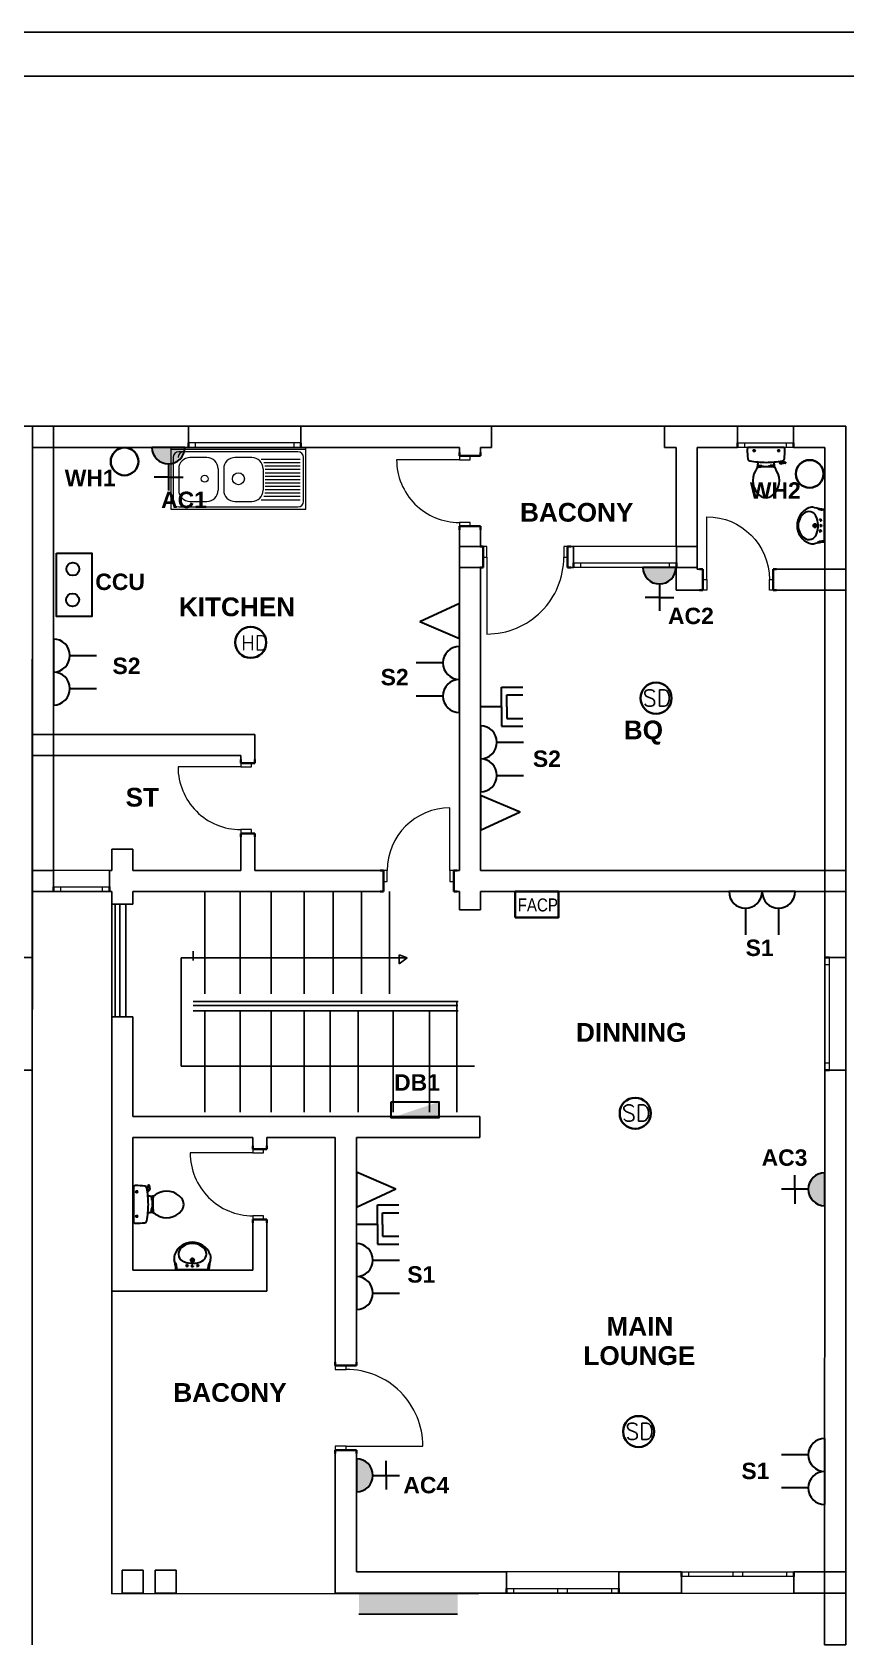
# Model space of a CAD drawing. Header units: inches. Extents: x 23 to 2032867, y 13 to 664695.
# Drawn here: x 288296 to 296983, y 297111 to 314318 of the extents above; entities that cross this region are included whole.
import ezdxf
from ezdxf.enums import TextEntityAlignment as Align

# ---------------------------------------------------------------- set-up
doc = ezdxf.new("R2010")
doc.units = ezdxf.units.IN
doc.header["$MEASUREMENT"] = 0
for name, pattern in [('DASHDOT', [1, 0.5, -0.25, 0, -0.25]), ('DASHED1', [1, 0.3, -0.4, 0.3]), ('Hidden Line', [391.222223, 282.222223, -109])]:
    doc.linetypes.add(name, pattern=pattern)
for name, color, linetype, lineweight, true_color in [('2D Drafting - General_Pen_No__62', 7, 'Continuous', 20, 0xaaaaaa), ('2D Drafting - General_Pen_No__82', 7, 'Continuous', 20, 0xaaaaaa), ('Annotation - Text_Pen_No__86', 7, 'Continuous', 20, 0x5555ff), ('ARCHICAD Doors_Pen_No__23', 7, 'Continuous', 20, 0xff6600), ('ARCHICAD Doors_Pen_No__3', 7, 'Continuous', 18, 0xff6600), ('ARCHICAD Windows_Pen_No__23', 7, 'Continuous', 20, 0xff6600), ('ARCHICAD Windows_Pen_No__3', 7, 'Continuous', 18, 0xff6600), ('Structural - Bearing_Pen_No__160', 7, 'Continuous', 20, 0xb4a35c), ('Structural - Bearing_Pen_No__89', 7, 'Continuous', 20, 0x71cebe)]:
    doc.layers.add(name, color=color, linetype=linetype, lineweight=lineweight, true_color=true_color)
for name, color, linetype, lineweight in [('ARCHICAD Doors_Pen_No__27', 7, 'Continuous', 35), ('ARCHICAD Windows_Pen_No__27', 7, 'Continuous', 35), ('Building', 8, 'Continuous', 18), ('Structural - Bearing_Pen_No__27', 7, 'Continuous', 35), ('watersupply', 4, 'DASHDOT', 25)]:
    doc.layers.add(name, color=color, linetype=linetype, lineweight=lineweight)
for name, color, linetype in [('E-inst.', 3, 'Continuous'), ('E-installation', 3, 'Continuous'), ('E-power', 1, 'Continuous'), ('LIAB', 8, 'Continuous'), ('PLOTYR', 15, 'Continuous'), ('smoke detector', 6, 'Continuous')]:
    doc.layers.add(name, color=color, linetype=linetype)
doc.styles.add('GENERATED_STYLE_2', font='arialbd.ttf')
doc.styles.add('NEW', font='swisseb.ttf', dxfattribs={"width": 0.75})
doc.styles.add('RomanS', font='romans.shx')
doc.styles.get("Standard").update_dxf_attribs({"font": 'arial.ttf'})

msp = doc.modelspace()

# ---------------------------------------------------------------- hatches: boundary and pattern name
at = {"layer": 'E-power', "linetype": 'Continuous', "lineweight": 30}
h = msp.add_hatch(color=1, dxfattribs=at)
h.dxf.hatch_style = 1
h.paths.add_polyline_path([(289574.404, 309887.909, 0.999795339), (289926.953, 309887.837)])
h = msp.add_hatch(color=1, dxfattribs=at)
h.dxf.hatch_style = 1
h.paths.add_polyline_path([(294816.526, 308606.444, 0.999795339), (295169.075, 308606.372)])
h = msp.add_hatch(color=1, dxfattribs=at)
h.dxf.hatch_style = 1
h.paths.add_polyline_path([(292130.98, 302732.799), (292638.611, 302903.507), (292638.611, 302732.799)])
h = msp.add_hatch(color=1, dxfattribs=at)
h.dxf.hatch_style = 1
h.paths.add_polyline_path([(296758.676, 302147.51, 0.999795339), (296758.604, 301794.961)])
h = msp.add_hatch(color=1, dxfattribs=at)
h.dxf.hatch_style = 1
h.paths.add_polyline_path([(291757.685, 298742.725, 0.999795339), (291757.757, 299095.274)])
at = {"layer": 'Structural - Bearing_Pen_No__160', "linetype": 'Continuous', "lineweight": 25}
msp.add_hatch(color=8, dxfattribs=at).paths.add_polyline_path([(291784.643, 297437.873), (292838.953, 297437.873), (292838.953, 297662.873), (291784.643, 297662.873)])

# ---------------------------------------------------------------- linework, layer by layer
at = {"layer": '2D Drafting - General_Pen_No__62', "color": 8, "linetype": 'Continuous', "lineweight": 25}
for p, q in [((289886.349, 303286.707), (289886.349, 304441.025)), ((289886.349, 304441.025), (292300.258, 304441.025)), ((292300.258, 304441.025), (292215.584, 304474.532)), ((292215.584, 304474.532), (292215.584, 304375.458)), ((292215.584, 304375.458), (292300.258, 304441.025)), ((293019.334, 303286.707), (289886.349, 303286.707))]:
    msp.add_line(p, q, dxfattribs=at)
at = {"layer": '2D Drafting - General_Pen_No__82', "color": 8, "linetype": 'Continuous', "lineweight": 25}
for p, q in [((290139.563, 304057.904), (290139.563, 305147.115)), ((290139.563, 304057.904), (290139.563, 305147.115)), ((290515.467, 304057.904), (290515.467, 305147.115)), ((290515.467, 304057.904), (290515.467, 305147.115)), ((290848.481, 304057.904), (290848.481, 305147.115)), ((290848.481, 304057.904), (290848.481, 305147.115)), ((291200.634, 304057.904), (291200.634, 305147.115)), ((291200.634, 304057.904), (291200.634, 305147.115)), ((291511.154, 304057.904), (291511.154, 305147.115)), ((291511.154, 304057.904), (291511.154, 305147.115)), ((291811.154, 304057.904), (291811.154, 305147.115)), ((291811.154, 304057.904), (291811.154, 305147.115)), ((292111.154, 304057.904), (292111.154, 305147.115)), ((292111.154, 304057.904), (292111.154, 305147.115)), ((289182.519, 305010.276), (289182.519, 303817.703)), ((289182.519, 305010.276), (289182.519, 303817.703)), ((289232.973, 305010.276), (289232.973, 303817.703)), ((289232.973, 305010.276), (289232.973, 303817.703)), ((289294.235, 305016.212), (289294.235, 303809.151)), ((289294.235, 305016.212), (289294.235, 303809.151)), ((290014.64, 304410.962), (290014.64, 304511.335)), ((290014.64, 304410.962), (290014.64, 304511.335)), ((290014.64, 303976.114), (292843.289, 303976.114)), ((290014.64, 303976.114), (292843.289, 303976.114)), ((290014.64, 303931.504), (292842.411, 303931.504)), ((290014.64, 303931.504), (292842.411, 303931.504)), ((290014.64, 303875.741), (292843.289, 303875.741)), ((290014.64, 303875.741), (292843.289, 303875.741)), ((290139.563, 302795.471), (290139.563, 303875.741)), ((290139.563, 302795.471), (290139.563, 303875.741)), ((290515.467, 302795.471), (290515.467, 303875.741)), ((290515.467, 302795.471), (290515.467, 303875.741)), ((290848.481, 302795.471), (290848.481, 303875.741)), ((290848.481, 302795.471), (290848.481, 303875.741)), ((291200.634, 302795.471), (291200.634, 303875.741)), ((291200.634, 302795.471), (291200.634, 303875.741)), ((291477.478, 302795.471), (291477.478, 303875.741)), ((291477.478, 302795.471), (291477.478, 303875.741)), ((291777.478, 302795.471), (291777.478, 303875.741)), ((291777.478, 302795.471), (291777.478, 303875.741)), ((292151.271, 302795.471), (292151.271, 303875.741)), ((292151.271, 302795.471), (292151.271, 303875.741)), ((292540.054, 302795.471), (292540.054, 303875.741)), ((292540.054, 302795.471), (292540.054, 303875.741)), ((292829.788, 303976.114), (292829.788, 302795.471)), ((292829.788, 303976.114), (292829.788, 302795.471))]:
    msp.add_line(p, q, dxfattribs=at)
at = {"layer": 'ARCHICAD Doors_Pen_No__23', "color": 8, "linetype": 'Continuous'}
for p, q in [((292857.156, 309796.196), (292857.156, 309756.196)), ((292972.156, 309796.196), (292857.156, 309796.196)), ((292857.156, 309756.196), (292972.156, 309756.196)), ((292972.156, 309756.196), (292972.156, 309796.196)), ((292972.156, 309086.196), (292857.156, 309086.196)), ((292857.156, 309086.196), (292857.156, 309046.196)), ((292857.156, 309046.196), (292972.156, 309046.196)), ((292972.156, 309046.196), (292972.156, 309086.196)), ((293152.185, 308831.408), (293112.185, 308831.408)), ((293112.185, 308831.408), (293112.185, 308716.408)), ((293112.185, 308716.408), (293152.185, 308716.408)), ((293152.185, 308716.408), (293152.185, 308831.408)), ((294012.185, 308831.408), (293972.185, 308831.408)), ((293972.185, 308831.408), (293972.185, 308716.408)), ((293972.185, 308716.408), (294012.185, 308716.408)), ((294012.185, 308716.408), (294012.185, 308831.408)), ((295458.229, 308477.904), (295498.229, 308477.904)), ((295458.229, 308362.904), (295458.229, 308477.904)), ((295498.229, 308362.904), (295458.229, 308362.904)), ((295498.229, 308477.904), (295498.229, 308362.904)), ((296168.229, 308362.904), (296168.229, 308477.904)), ((296168.229, 308477.904), (296208.229, 308477.904)), ((296208.229, 308362.904), (296168.229, 308362.904)), ((296208.229, 308477.904), (296208.229, 308362.904)), ((290522.874, 306519.231), (290522.874, 306479.231)), ((290637.874, 306519.231), (290522.874, 306519.231)), ((290522.874, 306479.231), (290637.874, 306479.231)), ((290637.874, 306479.231), (290637.874, 306519.231)), ((290637.874, 305809.231), (290522.874, 305809.231)), ((290522.874, 305809.231), (290522.874, 305769.231)), ((290522.874, 305769.231), (290637.874, 305769.231)), ((290637.874, 305769.231), (290637.874, 305809.231)), ((292087.196, 305372.115), (292047.196, 305372.115)), ((292047.196, 305372.115), (292047.196, 305257.115)), ((292047.196, 305257.115), (292087.196, 305257.115)), ((292087.196, 305257.115), (292087.196, 305372.115)), ((292797.196, 305372.115), (292757.196, 305372.115)), ((292757.196, 305372.115), (292757.196, 305257.115)), ((292757.196, 305257.115), (292797.196, 305257.115)), ((292797.196, 305257.115), (292797.196, 305372.115)), ((290652.363, 302398.956), (290652.363, 302358.956)), ((290767.363, 302398.956), (290652.363, 302398.956)), ((290652.363, 302358.956), (290767.363, 302358.956)), ((290767.363, 302358.956), (290767.363, 302398.956)), ((290767.363, 301688.956), (290652.363, 301688.956)), ((290652.363, 301688.956), (290652.363, 301648.956)), ((290652.363, 301648.956), (290767.363, 301648.956)), ((290767.363, 301648.956), (290767.363, 301688.956)), ((291532.721, 300089.261), (291532.721, 300049.261)), ((291647.721, 300089.261), (291532.721, 300089.261)), ((291647.721, 300049.261), (291647.721, 300089.261)), ((291532.721, 300049.261), (291647.721, 300049.261)), ((291647.721, 299229.261), (291532.721, 299229.261)), ((291532.721, 299229.261), (291532.721, 299189.261)), ((291647.721, 299189.261), (291647.721, 299229.261)), ((291532.721, 299189.261), (291647.721, 299189.261))]:
    msp.add_line(p, q, dxfattribs=at)
at = {"layer": 'ARCHICAD Doors_Pen_No__27', "color": 8, "linetype": 'Continuous'}
for p, q in [((292857.156, 309796.196), (292857.156, 309833.196)), ((292857.156, 309796.196), (292972.156, 309796.196)), ((292972.156, 309796.196), (293082.156, 309796.196)), ((293082.156, 309796.196), (293082.156, 309833.196)), ((292857.156, 309046.196), (292972.156, 309046.196)), ((292857.156, 309046.196), (292857.156, 309009.196)), ((292972.156, 309046.196), (293082.156, 309046.196)), ((293082.156, 309046.196), (293082.156, 309009.196)), ((293112.185, 308831.408), (293075.185, 308831.408)), ((293112.185, 308831.408), (293112.185, 308716.408)), ((293112.185, 308716.408), (293112.185, 308606.408)), ((294012.185, 308831.408), (294012.185, 308716.408)), ((294012.185, 308831.408), (294049.185, 308831.408)), ((294012.185, 308716.408), (294012.185, 308606.408)), ((293112.185, 308606.408), (293075.185, 308606.408)), ((294012.185, 308606.408), (294049.185, 308606.408)), ((295458.229, 308587.904), (295421.229, 308587.904)), ((295458.229, 308477.904), (295458.229, 308587.904)), ((296208.229, 308477.904), (296208.229, 308587.904)), ((296208.229, 308587.904), (296245.229, 308587.904)), ((295458.229, 308362.904), (295421.229, 308362.904)), ((295458.229, 308362.904), (295458.229, 308477.904)), ((296208.229, 308362.904), (296208.229, 308477.904)), ((296208.229, 308362.904), (296245.229, 308362.904)), ((290522.874, 306519.231), (290522.874, 306556.231)), ((290522.874, 306519.231), (290637.874, 306519.231)), ((290637.874, 306519.231), (290672.874, 306519.231)), ((290672.874, 306519.231), (290672.874, 306556.231)), ((290522.874, 305769.231), (290637.874, 305769.231)), ((290522.874, 305769.231), (290522.874, 305732.231)), ((290637.874, 305769.231), (290672.874, 305769.231)), ((290672.874, 305769.231), (290672.874, 305732.231)), ((292047.196, 305372.115), (292010.196, 305372.115)), ((292047.196, 305372.115), (292047.196, 305257.115)), ((292047.196, 305257.115), (292047.196, 305147.115)), ((292797.196, 305372.115), (292797.196, 305257.115)), ((292797.196, 305372.115), (292834.196, 305372.115)), ((292797.196, 305257.115), (292797.196, 305147.115)), ((292047.196, 305147.115), (292010.196, 305147.115)), ((292797.196, 305147.115), (292834.196, 305147.115)), ((290652.363, 302398.956), (290652.363, 302435.956)), ((290652.363, 302398.956), (290767.363, 302398.956)), ((290767.363, 302398.956), (290802.363, 302398.956)), ((290802.363, 302398.956), (290802.363, 302435.956)), ((290652.363, 301648.956), (290767.363, 301648.956)), ((290652.363, 301648.956), (290652.363, 301611.956)), ((290767.363, 301648.956), (290802.363, 301648.956)), ((290802.363, 301648.956), (290802.363, 301611.956)), ((291532.721, 300089.261), (291532.721, 300126.261)), ((291532.721, 300089.261), (291647.721, 300089.261)), ((291647.721, 300089.261), (291757.721, 300089.261)), ((291757.721, 300089.261), (291757.721, 300126.261)), ((291532.721, 299189.261), (291647.721, 299189.261)), ((291532.721, 299189.261), (291532.721, 299152.261)), ((291647.721, 299189.261), (291757.721, 299189.261)), ((291757.721, 299189.261), (291757.721, 299152.261))]:
    msp.add_line(p, q, dxfattribs=at)
at = {"layer": 'ARCHICAD Doors_Pen_No__3', "color": 8, "linetype": 'Continuous'}
for p, q in [((292857.156, 309756.196), (292187.156, 309756.196)), ((295498.229, 308477.904), (295498.229, 309147.904)), ((293152.185, 308716.408), (293152.185, 307896.408)), ((290522.874, 306479.231), (289852.874, 306479.231)), ((292757.196, 305372.115), (292757.196, 306042.115)), ((290652.363, 302358.956), (289982.363, 302358.956)), ((291647.721, 299229.261), (292467.721, 299229.261))]:
    msp.add_line(p, q, dxfattribs=at)
for centre, major_axis, start_param, end_param in [((292857.156, 309756.196), (473.762, 473.762), 2.35619449, 3.926990817), ((293152.185, 308716.408), (579.828, 579.828), 3.926990817, 5.497787144), ((290522.874, 306479.231), (473.762, 473.762), 2.35619449, 3.926990817), ((292757.196, 305372.115), (-473.762, 473.762), -0.785398163, 0.785398163), ((290652.363, 302358.956), (473.762, 473.762), 2.35619449, 3.926990817), ((291647.721, 299229.261), (-579.828, 579.828), 3.926990817, 5.497787144)]:
    msp.add_ellipse(centre, major_axis=major_axis, ratio=1, start_param=start_param, end_param=end_param, dxfattribs=at)
at = {"layer": 'ARCHICAD Doors_Pen_No__3', "color": 8, "linetype": 'Continuous', "extrusion": (0, 0, -1)}
msp.add_ellipse((295498.229, 308477.904), major_axis=(473.762, 473.762), ratio=1, start_param=-0.785398163, end_param=0.785398163, dxfattribs=at)
at = {"layer": 'ARCHICAD Windows_Pen_No__23', "color": 8, "linetype": 'Continuous'}
for p, q in [((289910.83, 309887.873), (289985.83, 309887.873)), ((290039.856, 309937.873), (289964.856, 309937.873)), ((289964.856, 309887.873), (290039.856, 309887.873)), ((290039.856, 309887.873), (290039.856, 309937.873)), ((291035.83, 309887.873), (291110.83, 309887.873)), ((291164.856, 309937.873), (291089.856, 309937.873)), ((291089.856, 309937.873), (291089.856, 309887.873)), ((291089.856, 309887.873), (291164.856, 309887.873)), ((295825.836, 309937.873), (295900.836, 309937.873)), ((295900.836, 309887.873), (295825.836, 309887.873)), ((295900.836, 309937.873), (295900.836, 309887.873)), ((296350.836, 309887.873), (296350.836, 309937.873)), ((296350.836, 309937.873), (296425.836, 309937.873)), ((296425.836, 309887.873), (296350.836, 309887.873)), ((294074.3, 308656.408), (294149.3, 308656.408)), ((294149.3, 308606.408), (294074.3, 308606.408)), ((294149.3, 308656.408), (294149.3, 308606.408)), ((295099.3, 308606.408), (295099.3, 308656.408)), ((295099.3, 308656.408), (295174.3, 308656.408)), ((295174.3, 308606.408), (295099.3, 308606.408)), ((295174.3, 308606.408), (295099.3, 308606.408)), ((295174.3, 308606.408), (295099.3, 308606.408)), ((288521.667, 305197.115), (288596.667, 305197.115)), ((288596.667, 305147.115), (288521.667, 305147.115)), ((288596.667, 305197.115), (288596.667, 305147.115)), ((289046.667, 305147.115), (289046.667, 305197.115)), ((289046.667, 305197.115), (289121.667, 305197.115)), ((289121.667, 305147.115), (289046.667, 305147.115)), ((296759.026, 304443.405), (296759.015, 304368.405)), ((296809.015, 304368.397), (296809.026, 304443.397)), ((296759.015, 304368.405), (296809.015, 304368.397)), ((296758.852, 303318.405), (296758.84, 303243.405)), ((296808.852, 303318.397), (296758.852, 303318.405)), ((296808.84, 303243.397), (296808.852, 303318.397)), ((295229.684, 297887.873), (295304.684, 297887.873)), ((295304.684, 297887.873), (295304.684, 297837.873)), ((295779.684, 297837.873), (295779.684, 297887.873)), ((295779.684, 297887.873), (295829.684, 297887.873)), ((295829.684, 297887.873), (295879.684, 297887.873)), ((295879.684, 297887.873), (295879.684, 297837.873)), ((296354.684, 297837.873), (296354.684, 297887.873)), ((296354.684, 297887.873), (296429.684, 297887.873)), ((293359.712, 297712.873), (293434.712, 297712.873)), ((293434.712, 297712.873), (293434.712, 297662.873)), ((293909.712, 297662.873), (293909.712, 297712.873)), ((293909.712, 297712.873), (293959.712, 297712.873)), ((293959.712, 297712.873), (294009.712, 297712.873)), ((294009.712, 297712.873), (294009.712, 297662.873)), ((294484.712, 297662.873), (294484.712, 297712.873)), ((294484.712, 297712.873), (294559.712, 297712.873)), ((295304.684, 297837.873), (295229.684, 297837.873)), ((295829.684, 297837.873), (295779.684, 297837.873)), ((295879.684, 297837.873), (295829.684, 297837.873)), ((296429.684, 297837.873), (296354.684, 297837.873)), ((293434.712, 297662.873), (293359.712, 297662.873)), ((293959.712, 297662.873), (293909.712, 297662.873)), ((294009.712, 297662.873), (293959.712, 297662.873)), ((294559.712, 297662.873), (294484.712, 297662.873))]:
    msp.add_line(p, q, dxfattribs=at)
at = {"layer": 'ARCHICAD Windows_Pen_No__27', "color": 8, "linetype": 'Continuous'}
for p, q in [((289964.856, 309887.873), (289964.856, 309937.873)), ((291164.856, 309887.873), (291164.856, 309937.873)), ((295825.836, 309887.873), (295825.836, 309937.873)), ((296425.836, 309887.873), (296425.836, 309937.873)), ((294074.3, 308606.408), (294074.3, 308656.408)), ((295174.3, 308606.408), (295174.3, 308656.408)), ((288521.667, 305147.115), (288521.667, 305197.115)), ((289121.667, 305147.115), (289121.667, 305197.115)), ((296759.026, 304443.405), (296809.026, 304443.397)), ((296758.84, 303243.405), (296808.84, 303243.397)), ((295229.684, 297887.873), (295229.684, 297837.873)), ((296429.684, 297887.873), (296429.684, 297837.873)), ((293359.712, 297662.873), (293359.712, 297712.873)), ((294559.712, 297662.873), (294559.712, 297712.873))]:
    msp.add_line(p, q, dxfattribs=at)
at = {"layer": 'ARCHICAD Windows_Pen_No__3', "color": 8, "linetype": 'Continuous'}
for p, q in [((291164.856, 310112.873), (289964.856, 310112.873)), ((296425.836, 310112.873), (295825.836, 310112.873)), ((291110.83, 309887.873), (289910.83, 309887.873)), ((291164.856, 309887.873), (289964.856, 309887.873)), ((289985.83, 309887.873), (291035.83, 309887.873)), ((291089.856, 309937.873), (290039.856, 309937.873)), ((290039.856, 309887.873), (291089.856, 309887.873)), ((296425.836, 309887.873), (295825.836, 309887.873)), ((295900.836, 309937.873), (296350.836, 309937.873)), ((296350.836, 309887.873), (295900.836, 309887.873)), ((295174.3, 308831.408), (294074.3, 308831.408)), ((295174.3, 308606.408), (294074.3, 308606.408)), ((294149.3, 308656.408), (295099.3, 308656.408)), ((295099.3, 308606.408), (294149.3, 308606.408)), ((289121.667, 305372.115), (288521.667, 305372.115)), ((289121.667, 305147.115), (288521.667, 305147.115)), ((288596.667, 305197.115), (289046.667, 305197.115)), ((289046.667, 305147.115), (288596.667, 305147.115)), ((288296.822, 303243.37), (288297.009, 304443.37)), ((296758.84, 303243.405), (296759.026, 304443.405)), ((296759.015, 304368.405), (296758.852, 303318.405)), ((296808.852, 303318.397), (296809.015, 304368.397)), ((294559.712, 297887.873), (293359.712, 297887.873)), ((295229.684, 297887.873), (296429.684, 297887.873)), ((295304.684, 297887.873), (295779.684, 297887.873)), ((295879.684, 297887.873), (296354.684, 297887.873)), ((293434.712, 297712.873), (293909.712, 297712.873)), ((294009.712, 297712.873), (294484.712, 297712.873)), ((295779.684, 297837.873), (295304.684, 297837.873)), ((296354.684, 297837.873), (295879.684, 297837.873)), ((294559.712, 297662.873), (293359.712, 297662.873)), ((293909.712, 297662.873), (293434.712, 297662.873)), ((294484.712, 297662.873), (294009.712, 297662.873)), ((295229.684, 297662.873), (296429.684, 297662.873))]:
    msp.add_line(p, q, dxfattribs=at)
at = {"layer": 'Building', "color": 8, "linetype": 'Continuous'}
for p, q in [((289769.656, 309887.873), (289844.656, 309887.873)), ((289776.796, 309887.873), (290976.796, 309887.873)), ((289851.796, 309887.873), (289776.796, 309887.873)), ((290251.796, 309887.873), (289776.796, 309887.873)), ((289905.822, 309887.873), (289830.822, 309887.873)), ((289905.822, 309887.873), (289830.822, 309887.873)), ((295011.778, 308606.408), (295086.778, 308606.408)), ((296758.64, 301952.258), (296758.64, 301877.258)), ((291757.721, 298937.977), (291757.721, 299012.977))]:
    msp.add_line(p, q, dxfattribs=at)
at = {"layer": 'Building', "color": 8, "linetype": 'Continuous', "lineweight": 20}
for p, q in [((289836.796, 309887.873), (289776.796, 309887.873)), ((289890.822, 309887.873), (289830.822, 309887.873)), ((289890.822, 309887.873), (289830.822, 309887.873)), ((289896.796, 309887.873), (289836.796, 309887.873)), ((290376.796, 309887.873), (289896.796, 309887.873))]:
    msp.add_line(p, q, dxfattribs=at)
at = {"layer": 'Building', "color": 8, "lineweight": 20}
for p, q in [((291216.796, 309887.873), (289776.796, 309887.873)), ((289776.796, 309887.873), (289776.796, 309227.873)), ((291216.796, 309227.873), (291216.796, 309887.873)), ((291216.796, 309863.873), (289776.796, 309863.873)), ((289800.796, 309779.873), (289800.796, 309311.873)), ((291132.796, 309839.873), (289860.796, 309839.873)), ((290160.796, 309779.873), (289980.796, 309779.873)), ((290640.796, 309779.873), (290460.796, 309779.873)), ((290742.442, 309761.873), (291156.796, 309761.873)), ((290768.78, 309725.873), (291156.796, 309725.873)), ((291192.796, 309311.873), (291192.796, 309779.873)), ((289860.796, 309659.873), (289860.796, 309431.873)), ((290280.796, 309659.873), (290280.796, 309431.873)), ((290340.796, 309659.873), (290340.796, 309431.873)), ((290760.796, 309659.873), (290760.796, 309431.873)), ((290781.636, 309689.873), (291156.796, 309689.873)), ((290784.796, 309653.873), (291156.796, 309653.873)), ((290784.796, 309617.873), (291156.796, 309617.873)), ((290784.796, 309581.873), (291156.796, 309581.873)), ((290784.796, 309545.873), (291156.796, 309545.873)), ((290781.636, 309401.873), (291156.796, 309401.873)), ((290784.796, 309509.873), (291156.796, 309509.873)), ((290784.796, 309473.873), (291156.796, 309473.873)), ((290784.796, 309437.873), (291156.796, 309437.873)), ((289776.796, 309227.873), (291216.796, 309227.873)), ((289860.796, 309251.873), (291132.796, 309251.873)), ((289980.796, 309311.873), (290160.796, 309311.873)), ((290460.796, 309311.873), (290640.796, 309311.873)), ((290742.442, 309329.873), (291156.796, 309329.873)), ((290768.78, 309365.873), (291156.796, 309365.873))]:
    msp.add_line(p, q, dxfattribs=at)
at = {"layer": 'Building', "linetype": 'Continuous', "lineweight": 30, "ltscale": 1000}
for p, q in [((296325.56, 309887.873), (295938.78, 309887.873)), ((296045.766, 309732.133), (296045.766, 309708.349)), ((296218.574, 309708.349), (296218.574, 309732.133)), ((296271.297, 309738.541), (296274.516, 309727.261)), ((296273.699, 309730.123), (296296.185, 309735.293)), ((296296.372, 309734.401), (296294.696, 309742.365)), ((296336.523, 309719.361), (296296.12, 309713.339)), ((296304.977, 309728.276), (296334.082, 309731.965)), ((296338.322, 309729.157), (296339.698, 309724.272)), ((296053.54, 309676.321), (296053.54, 309693.004)), ((296053.54, 309693.004), (296087.624, 309693.004)), ((296079.832, 309693.004), (296079.832, 309678.974)), ((296087.624, 309693.004), (296087.624, 309679.574)), ((296087.624, 309688.876), (296104.626, 309688.876)), ((296104.626, 309688.876), (296104.626, 309685.137)), ((296104.626, 309685.137), (296159.714, 309685.137)), ((296159.714, 309688.876), (296159.714, 309685.137)), ((296176.716, 309688.876), (296159.714, 309688.876)), ((296176.716, 309693.004), (296176.716, 309680.431)), ((296210.8, 309693.004), (296176.716, 309693.004)), ((296184.508, 309693.004), (296184.508, 309679.981)), ((296210.8, 309677.84), (296210.8, 309693.004)), ((296755.181, 309219.314), (296732.834, 309221.189)), ((296755.181, 309219.314, -1683.122), (296732.834, 309221.189, -1683.122)), ((296755.181, 308877.655), (296755.181, 309229.428)), ((296755.181, 308877.655, -1683.122), (296755.181, 309229.428, -1683.122)), ((296755.181, 308887.769), (296732.834, 308885.893)), ((296755.181, 308887.769, -1683.122), (296732.834, 308885.893, -1683.122)), ((289376.472, 302003.148), (289376.472, 301616.368)), ((289529.944, 301973.96), (289521.98, 301972.283)), ((289534.222, 301951.287), (289529.053, 301973.772)), ((289536.069, 301982.565), (289532.38, 302011.67)), ((289535.188, 302015.909), (289540.073, 302017.286)), ((289544.984, 302014.111), (289551.006, 301973.708)), ((289525.805, 301948.885), (289537.084, 301952.104)), ((289555.996, 301896.162), (289532.212, 301896.162)), ((289571.341, 301888.388), (289571.341, 301854.303)), ((289586.505, 301888.388), (289571.341, 301888.388)), ((289571.341, 301862.096), (289584.364, 301862.096)), ((289571.341, 301854.303), (289583.914, 301854.303)), ((289575.469, 301854.303), (289575.469, 301837.301)), ((289575.469, 301837.301), (289579.208, 301837.301)), ((289579.208, 301782.214), (289579.208, 301837.301)), ((289532.212, 301723.354), (289555.996, 301723.354)), ((289571.341, 301731.128), (289571.341, 301765.212)), ((289571.341, 301765.212), (289584.771, 301765.212)), ((289571.341, 301757.42), (289585.371, 301757.42)), ((289588.024, 301731.128), (289571.341, 301731.128)), ((289575.469, 301765.212), (289575.469, 301782.214)), ((289575.469, 301782.214), (289579.208, 301782.214)), ((289830.804, 301114.273), (290182.577, 301114.273)), ((289830.804, 301114.273, -1683.122), (290182.577, 301114.273, -1683.122)), ((289840.918, 301114.273), (289839.043, 301136.62)), ((289840.918, 301114.273, -1683.122), (289839.043, 301136.62, -1683.122)), ((290172.463, 301114.273), (290174.338, 301136.62)), ((290172.463, 301114.273, -1683.122), (290174.338, 301136.62, -1683.122))]:
    msp.add_line(p, q, dxfattribs=at)
at = {"layer": 'Building', "linetype": 'Continuous', "lineweight": 30, "ltscale": 50}
for p, q in [((296021.166, 309852.808), (295989.147, 309852.808)), ((296005.157, 309836.799), (296005.157, 309868.817)), ((296282.847, 309852.808), (296251.104, 309852.808)), ((296266.976, 309836.936), (296266.976, 309868.68)), ((296681.563, 309053.541), (296627.363, 309053.541)), ((296681.563, 309053.541, -1683.122), (296627.363, 309053.541, -1683.122)), ((296654.299, 309079.89), (296654.299, 309027.192)), ((296654.299, 309079.89, -1683.122), (296654.299, 309027.192, -1683.122)), ((289427.409, 301944.564), (289395.665, 301944.564)), ((289411.537, 301960.435), (289411.537, 301928.692)), ((289427.546, 301682.745), (289395.528, 301682.745)), ((289411.537, 301698.754), (289411.537, 301666.735)), ((290033.039, 301215.155), (289980.342, 301215.155)), ((290033.039, 301215.155, -1683.122), (289980.342, 301215.155, -1683.122)), ((290006.691, 301187.89), (290006.691, 301242.09)), ((290006.691, 301187.89, -1683.122), (290006.691, 301242.09, -1683.122))]:
    msp.add_line(p, q, dxfattribs=at)
at = {"layer": 'Building', "linetype": 'DASHED1', "lineweight": 30, "ltscale": 50}
for p, q in [((296728.538, 309109.645), (296693.614, 309109.645)), ((296728.538, 309109.645, -1683.122), (296693.614, 309109.645, -1683.122)), ((296732.951, 309053.541), (296698.026, 309053.541)), ((296732.951, 309053.541, -1683.122), (296698.026, 309053.541, -1683.122)), ((296711.496, 309127.335), (296711.496, 309091.955)), ((296711.496, 309127.335, -1683.122), (296711.496, 309091.955, -1683.122)), ((296715.908, 309035.851), (296715.908, 309071.231)), ((296715.908, 309035.851, -1683.122), (296715.908, 309071.231, -1683.122)), ((296728.538, 308997.437), (296693.614, 308997.437)), ((296728.538, 308997.437, -1683.122), (296693.614, 308997.437, -1683.122)), ((296711.496, 308979.747), (296711.496, 309015.127)), ((296711.496, 308979.747, -1683.122), (296711.496, 309015.127, -1683.122)), ((289932.896, 301157.958), (289968.277, 301157.958)), ((289932.896, 301157.958, -1683.122), (289968.277, 301157.958, -1683.122)), ((289950.587, 301140.915), (289950.587, 301175.84)), ((289950.587, 301140.915, -1683.122), (289950.587, 301175.84, -1683.122)), ((289989, 301153.545), (290024.381, 301153.545)), ((289989, 301153.545, -1683.122), (290024.381, 301153.545, -1683.122)), ((290006.691, 301136.503), (290006.691, 301171.427)), ((290006.691, 301136.503, -1683.122), (290006.691, 301171.427, -1683.122)), ((290080.485, 301157.958), (290045.104, 301157.958)), ((290080.485, 301157.958, -1683.122), (290045.104, 301157.958, -1683.122)), ((290062.795, 301140.915), (290062.795, 301175.84)), ((290062.795, 301140.915, -1683.122), (290062.795, 301175.84, -1683.122))]:
    msp.add_line(p, q, dxfattribs=at)
at = {"layer": 'Building', "linetype": 'Continuous', "lineweight": 30, "ltscale": 200}
for p, q in [((296750.621, 309058.102), (296759.741, 309058.102)), ((296759.741, 309058.102), (296750.621, 309048.981)), ((296759.741, 309048.981), (296750.621, 309058.102)), ((296750.621, 309058.102, -1683.122), (296759.741, 309058.102, -1683.122)), ((296759.741, 309058.102, -1683.122), (296750.621, 309048.981, -1683.122)), ((296759.741, 309048.981, -1683.122), (296750.621, 309058.102, -1683.122)), ((296750.621, 309048.981), (296759.741, 309048.981)), ((296750.621, 309048.981, -1683.122), (296759.741, 309048.981, -1683.122)), ((290011.251, 301109.712), (290002.13, 301118.833)), ((290002.13, 301118.833), (290002.13, 301109.712)), ((290002.13, 301109.712), (290011.251, 301118.833)), ((290011.251, 301109.712, -1683.122), (290002.13, 301118.833, -1683.122)), ((290002.13, 301118.833, -1683.122), (290002.13, 301109.712, -1683.122)), ((290002.13, 301109.712, -1683.122), (290011.251, 301118.833, -1683.122)), ((290011.251, 301118.833), (290011.251, 301109.712)), ((290011.251, 301118.833, -1683.122), (290011.251, 301109.712, -1683.122))]:
    msp.add_line(p, q, dxfattribs=at)
at = {"layer": 'Building', "linetype": 'Continuous', "ltscale": 200}
for p, q in [((289370.138, 301803.424), (289382.806, 301816.091)), ((289382.806, 301816.091), (289370.138, 301816.091)), ((289370.138, 301816.091), (289382.806, 301803.424)), ((289382.806, 301803.424), (289370.138, 301803.424))]:
    msp.add_line(p, q, dxfattribs=at)
at = {"layer": 'Building', "linetype": 'Continuous', "lineweight": 30, "ltscale": 50}
for centre in [(296005.157, 309852.808), (296266.976, 309852.808), (289411.537, 301944.564), (289411.537, 301682.745)]:
    msp.add_circle(centre, 9.351, dxfattribs=at)
at = {"layer": 'Building', "color": 8, "lineweight": 20}
for centre, radius in [((290138.264, 309553.907), 36.346), ((290498.13, 309553.907), 63.881)]:
    msp.add_circle(centre, radius, dxfattribs=at)
at = {"layer": 'Building', "linetype": 'Continuous', "lineweight": 30, "ltscale": 1000}
for centre, radius in [((296654.299, 309053.541), 18.608), ((296654.299, 309053.541, -1683.122), 18.608), ((296654.299, 309053.541), 10.99), ((296654.299, 309053.541, -1683.122), 10.99), ((290006.691, 301215.155), 18.608), ((290006.691, 301215.155, -1683.122), 18.608), ((290006.691, 301215.155), 10.99), ((290006.691, 301215.155, -1683.122), 10.99)]:
    msp.add_circle(centre, radius, dxfattribs=at)
at = {"layer": 'Building', "linetype": 'DASHED1', "lineweight": 30, "ltscale": 50}
for centre in [(296711.496, 309109.645), (296711.496, 309109.645, -1683.122), (296715.908, 309053.541), (296715.908, 309053.541, -1683.122), (296711.496, 308997.437), (296711.496, 308997.437, -1683.122), (289950.587, 301157.958), (289950.587, 301157.958, -1683.122), (290006.691, 301153.545), (290006.691, 301153.545, -1683.122), (290062.795, 301157.958), (290062.795, 301157.958, -1683.122)]:
    msp.add_circle(centre, 9.504, dxfattribs=at)
at = {"layer": 'Building', "linetype": 'Continuous', "lineweight": 30, "ltscale": 1000}
for centre, radius, start, end in [((295965.345, 309866.945), 33.819, 141.7697938, 181.0191617), ((296298.995, 309866.945), 33.819, 358.9808265, 38.2302081), ((296827.639, 309866.344), 896.106, 180.0000019, 186.330877), ((295963.329, 309770.452), 26.494, 186.330877, 259.2903908), ((296132.17, 310663.2), 935.068, 259.2903908, 264.6980974), ((296132.35, 310661.26), 933.119, 264.6980974, 275.3019114), ((296132.17, 310663.2), 935.068, 275.3019114, 280.7270761), ((296293.249, 309732.607), 19.481, 195.9271971, 278.4778948), ((296303.997, 309736.007), 7.792, 191.8886154, 277.22379), ((296301.354, 309770.135), 26.118, 280.7270761, 353.6508475), ((295436.701, 309866.344), 896.106, 353.6508475, 0), ((296334.572, 309728.1), 3.896, 15.7397884, 97.2238087), ((296335.948, 309723.215), 3.896, 278.4778948, 15.7397884), ((296194.87, 309532.499), 204.567, 148.9077103, 230.8791806), ((296319.966, 309457.058), 350.65, 146.1570702, 148.9077103), ((295945.201, 309708.349), 100.566, 326.1570684, 0), ((296053.856, 309660.662), 15.584, 96.9358105, 142.5800181), ((296139.094, 308959.965), 721.447, 84.3005444, 96.9358206), ((296069.471, 309532.499), 204.567, 309.1208282, 31.0923054), ((296209.193, 309662.338), 15.584, 37.7817379, 84.3005444), ((296319.139, 309708.349), 100.566, 180.0000019, 213.8429404), ((295944.374, 309457.058), 350.65, 31.0923054, 33.8429316), ((296132.17, 309455.404), 105.195, 230.8791806, 309.1208282), ((296666.427, 309053.546), 203.147, 112.4424723, 248.1531127), ((296666.427, 309053.546, -1683.122), 203.147, 112.4424723, 248.1531127), ((296589.924, 309120.565), 82.661, 25.2174734, 128.537704), ((296589.924, 309120.565, -1683.122), 82.661, 25.2174734, 128.537704), ((296628.621, 309145.308), 103.901, 80.4525984, 112.4906661), ((296628.621, 309145.308, -1683.122), 103.901, 80.4525984, 112.4906661), ((296796.668, 309811.677), 583.726, 255.0270052, 265.9244355), ((296796.668, 309811.677, -1683.122), 583.726, 255.0270052, 265.9244355), ((296732.834, 309325.091), 103.901, 239.9007316, 270.0000094), ((296732.834, 309325.091, -1683.122), 103.901, 239.9007316, 270.0000094), ((296643.309, 309053.541), 168.347, 128.53754, 231.4625075), ((296643.309, 309053.541, -1683.122), 168.347, 128.53754, 231.4625075), ((296449.948, 309053.188), 238.006, 337.8276538, 25.5349405), ((296449.948, 309053.188, -1683.122), 238.006, 337.8276538, 25.5349405), ((296590.276, 308987.473), 83.628, 231.6817737, 343.2461383), ((296590.276, 308987.473, -1683.122), 83.628, 231.6817737, 343.2461383), ((296639.189, 308979.28), 124.156, 245.8931025, 246.0931451), ((296639.189, 308979.28, -1683.122), 124.156, 245.8931025, 246.0931451), ((296628.621, 308961.774), 103.901, 247.5093438, 279.5474663), ((296628.621, 308961.774, -1683.122), 103.901, 247.5093438, 279.5474663), ((296796.668, 308295.405), 583.726, 94.075602, 104.9730049), ((296796.668, 308295.405, -1683.122), 583.726, 94.075602, 104.9730049), ((296732.834, 308781.992), 103.901, 90.0000006, 120.0992783), ((296732.834, 308781.992, -1683.122), 103.901, 90.0000006, 120.0992783), ((289397.4, 301976.582), 33.819, 88.9808265, 128.2302081), ((289398.001, 301114.289), 896.106, 83.6508475, 90), ((289494.211, 301978.941), 26.118, 10.7270761, 83.6508475), ((288601.145, 301809.758), 935.068, 5.3019114, 10.7270761), ((289528.339, 301981.585), 7.792, 281.8886154, 7.22379), ((289536.245, 302012.159), 3.896, 105.7397884, 187.2238087), ((289531.739, 301970.836), 19.481, 285.9271971, 8.4778948), ((289541.13, 302013.536), 3.896, 8.4778948, 105.7397884), ((288603.085, 301809.938), 933.119, 354.6980974, 5.3019114), ((289555.996, 301996.727), 100.566, 270.0000019, 303.8429404), ((290304.38, 301816.682), 721.447, 174.3005444, 186.9358206), ((289602.007, 301886.781), 15.584, 127.7817379, 174.3005444), ((289807.287, 301621.962), 350.65, 121.0923054, 123.8429316), ((289731.846, 301747.058), 204.567, 39.1208282, 121.0923054), ((289808.941, 301809.758), 105.195, 320.8791806, 39.1208282), ((289493.893, 301640.917), 26.494, 276.330877, 349.2903908), ((288601.145, 301809.758), 935.068, 349.2903908, 354.6980974), ((289555.996, 301622.789), 100.566, 56.1570684, 90), ((289603.683, 301731.444), 15.584, 186.9358105, 232.5800181), ((289807.287, 301997.554), 350.65, 236.1570702, 238.9077103), ((289731.846, 301872.457), 204.567, 238.9077103, 320.8791806), ((289397.4, 301642.933), 33.819, 231.7697938, 271.0191617), ((289398.001, 302505.226), 896.106, 270.0000019, 276.330877), ((290006.695, 301203.026), 203.147, 22.4424723, 158.1531127), ((290006.695, 301203.026, -1683.122), 203.147, 22.4424723, 158.1531127), ((289940.622, 301279.177), 83.628, 141.6817737, 253.2461383), ((289940.622, 301279.177, -1683.122), 83.628, 141.6817737, 253.2461383), ((290006.691, 301226.144), 168.347, 38.53754, 141.4625075), ((290006.691, 301226.144, -1683.122), 168.347, 38.53754, 141.4625075), ((290073.715, 301279.53), 82.661, 295.2174734, 38.537704), ((290073.715, 301279.53, -1683.122), 82.661, 295.2174734, 38.537704), ((289914.923, 301240.833), 103.901, 157.5093438, 189.5474663), ((289914.923, 301240.833, -1683.122), 103.901, 157.5093438, 189.5474663), ((289248.554, 301072.786), 583.726, 4.075602, 14.9730049), ((289248.554, 301072.786, -1683.122), 583.726, 4.075602, 14.9730049), ((289932.429, 301230.264), 124.156, 155.8931025, 156.0931451), ((289932.429, 301230.264, -1683.122), 124.156, 155.8931025, 156.0931451), ((289735.141, 301136.62), 103.901, 0.0000006, 30.0992783), ((289735.141, 301136.62, -1683.122), 103.901, 0.0000006, 30.0992783), ((290006.337, 301419.505), 238.006, 247.8276538, 295.5349405), ((290006.337, 301419.505, -1683.122), 238.006, 247.8276538, 295.5349405), ((290278.24, 301136.62), 103.901, 149.9007316, 180.0000094), ((290278.24, 301136.62, -1683.122), 103.901, 149.9007316, 180.0000094), ((290764.827, 301072.786), 583.726, 165.0270052, 175.9244355), ((290764.827, 301072.786, -1683.122), 583.726, 165.0270052, 175.9244355), ((290098.457, 301240.833), 103.901, 350.4525984, 22.4906661), ((290098.457, 301240.833, -1683.122), 103.901, 350.4525984, 22.4906661)]:
    msp.add_arc(centre, radius, start, end, dxfattribs=at)
at = {"layer": 'Building', "color": 8, "lineweight": 20}
for centre, radius, start, end in [((289860.796, 309779.873), 60, 90, 180), ((289914.822, 309779.873), 60, 90, 180), ((289980.796, 309659.873), 120, 90, 180), ((290160.796, 309659.873), 120, 0, 90), ((290460.796, 309659.873), 120, 90, 180), ((290640.796, 309659.873), 120, 0, 90), ((291132.796, 309779.873), 60, 0, 90), ((289980.796, 309431.873), 120, 180, 270), ((290160.796, 309431.873), 120, 270, 0), ((290460.796, 309431.873), 120, 180, 270), ((290640.796, 309431.873), 120, 270, 0), ((289860.796, 309311.873), 60, 180, 270), ((291132.796, 309311.873), 60, 270, 0)]:
    msp.add_arc(centre, radius, start, end, dxfattribs=at)
at = {"layer": 'E-inst.', "lineweight": 35}
msp.add_lwpolyline([(293453.226, 304871.884), (293453.226, 305147.115), (293917.199, 305147.115), (293917.199, 304871.884)], close=True, dxfattribs=at)
for centre in [(290628.809, 307807.048), (294957.064, 307211.783), (294735.103, 302781.871), (294770.933, 299386.023)]:
    msp.add_circle(centre, 166.059, dxfattribs=at)
at = {"layer": 'E-installation', "color": 5, "linetype": 'Continuous', "lineweight": 30, "ltscale": 250}
for p, q in [((292434.428, 308030.348), (292857.156, 308225.665)), ((292857.156, 307850.252), (292857.156, 308226.226)), ((292434.428, 308030.348), (292857.156, 307850.252)), ((293504.885, 305994.138), (293082.156, 306174.233)), ((293082.156, 306174.233), (293082.156, 305798.259)), ((293504.885, 305994.138), (293082.156, 305798.82)), ((292180.45, 301972.527), (291757.721, 302152.623)), ((291757.721, 302152.623), (291757.721, 301776.648)), ((292180.45, 301972.527), (291757.721, 301777.209))]:
    msp.add_line(p, q, dxfattribs=at)
at = {"layer": 'E-power', "color": 1, "linetype": 'Continuous', "lineweight": 30}
for p, q in [((289926.953, 309887.837), (289574.404, 309887.909)), ((289750.548, 309569.086), (289598.268, 309569.148)), ((289750.606, 309711.635), (289750.49, 309426.536)), ((289750.548, 309569.086), (289906.354, 309569.022)), ((295169.075, 308606.372), (294816.526, 308606.444)), ((294992.728, 308430.17), (294992.612, 308145.072)), ((294992.67, 308287.621), (294840.39, 308287.683)), ((294992.67, 308287.621), (295148.476, 308287.557)), ((288522.271, 307843.028), (288522.271, 307490.479)), ((288698.545, 307666.923), (288983.644, 307666.923)), ((292857.156, 307411.539), (292857.156, 307764.088)), ((288522.271, 307490.309), (288522.271, 307137.76)), ((292680.882, 307587.644), (292395.783, 307587.644)), ((288698.545, 307314.204), (288983.644, 307314.204)), ((292857.156, 307058.821), (292857.156, 307411.369)), ((293308.532, 307120.465), (293308.532, 307329.259)), ((293308.532, 307329.259), (293534.908, 307329.259)), ((292680.882, 307234.925), (292395.783, 307234.925)), ((293308.532, 307120.465), (293082.156, 307120.465)), ((293308.532, 307120.465), (293308.532, 306911.671)), ((293082.156, 306917.006), (293082.156, 306564.457)), ((293308.532, 306911.671), (293534.908, 306911.671)), ((293258.431, 306740.901), (293543.529, 306740.901)), ((293082.156, 306564.287), (293082.156, 306211.738)), ((293258.431, 306388.182), (293543.529, 306388.182)), ((296088.89, 305147.115), (295736.341, 305147.115)), ((296441.609, 305147.115), (296089.06, 305147.115)), ((295912.785, 304970.84), (295912.785, 304685.742)), ((296265.504, 304970.84), (296265.504, 304685.742)), ((296758.604, 301794.961), (296758.676, 302147.51)), ((296439.852, 301971.366), (296439.915, 302123.646)), ((291984.097, 301595.842), (291984.097, 301804.635)), ((291984.097, 301804.635), (292210.473, 301804.635)), ((296582.401, 301971.308), (296297.303, 301971.424)), ((296439.852, 301971.366), (296439.789, 301815.56)), ((291984.097, 301595.842), (291757.721, 301595.842)), ((291984.097, 301595.842), (291984.097, 301387.048)), ((291757.721, 301392.382), (291757.721, 301039.833)), ((291984.097, 301387.048), (292210.473, 301387.048)), ((291933.995, 301216.278), (292219.094, 301216.278)), ((291757.721, 301039.663), (291757.721, 300687.114)), ((291933.995, 300863.559), (292219.094, 300863.559)), ((296758.176, 298960.523), (296758.176, 299313.071)), ((291757.757, 299095.274), (291757.685, 298742.725)), ((292076.509, 298918.869), (292076.572, 299074.675)), ((296581.901, 299136.627), (296296.803, 299136.627)), ((291933.959, 298918.928), (292219.058, 298918.811)), ((292076.509, 298918.869), (292076.446, 298766.589)), ((296758.176, 298607.804), (296758.176, 298960.353)), ((296581.901, 298783.908), (296296.803, 298783.908))]:
    msp.add_line(p, q, dxfattribs=at)
at = {"layer": 'E-power', "color": 5, "linetype": 'Continuous', "lineweight": 30}
for p, q in [((293362.349, 307246.076), (293534.908, 307246.076)), ((293362.349, 307120.465), (293362.349, 307246.076)), ((293362.349, 307120.465), (293362.349, 306994.855)), ((293362.349, 306994.855), (293534.908, 306994.855)), ((292037.914, 301721.452), (292210.473, 301721.452)), ((292037.914, 301595.842), (292037.914, 301721.452)), ((292037.914, 301595.842), (292037.914, 301470.231)), ((292037.914, 301470.231), (292210.473, 301470.231))]:
    msp.add_line(p, q, dxfattribs=at)
at = {"layer": 'E-power', "color": 1, "linetype": 'Continuous', "lineweight": 30}
for points in [[(288554.228, 308758.313), (288934.307, 308758.313), (288934.307, 308082.934), (288554.228, 308082.934)], [(292128.247, 302904.39), (292638.611, 302904.39), (292638.611, 302732.799), (292128.247, 302732.799)]]:
    msp.add_lwpolyline(points, close=True, dxfattribs=at)
for centre in [(288729.856, 308589.472), (288726.574, 308259.669)]:
    msp.add_circle(centre, 69.362, dxfattribs=at)
for centre, start, end in [((289750.679, 309887.909), 179.9765451, 359.9765451), ((294992.801, 308606.444), 179.9765451, 359.9765451), ((288522.271, 307666.923), 270, 90), ((292857.156, 307587.644), 90, 270), ((288522.271, 307314.204), 270, 90), ((292857.156, 307234.925), 90, 270), ((293082.156, 306740.901), 270, 90), ((293082.156, 306388.182), 270, 90), ((295912.785, 305147.115), 180, 0), ((296265.504, 305147.115), 180, 0), ((296758.676, 301971.235), 89.9765451, 269.9765451), ((291757.721, 301216.278), 270, 90), ((291757.721, 300863.559), 270, 90), ((296758.176, 299136.627), 90, 270), ((291757.685, 298919), 269.9765451, 89.9765451), ((296758.176, 298783.908), 90, 270)]:
    msp.add_arc(centre, 176.274, start, end, dxfattribs=at)
at = {"layer": 'LIAB', "color": 7, "linetype": 'Continuous', "ltscale": 256.031999}
msp.add_line((278474.445, 313848.172), (315904.56, 313848.172), dxfattribs=at)
at = {"layer": 'PLOTYR', "color": 1, "linetype": 'Continuous', "ltscale": 250}
msp.add_line((277881.412, 314317.594), (316373.982, 314317.594), dxfattribs=at)
at = {"layer": 'Structural - Bearing_Pen_No__27', "color": 8, "linetype": 'Continuous', "lineweight": 25}
for p, q in [((288522.889, 310112.827), (288297.889, 310112.873)), ((289964.856, 310112.873), (288297.889, 310112.873)), ((288521.667, 305372.057), (288522.889, 310112.827)), ((289964.856, 309937.873), (289964.856, 310112.873)), ((291164.856, 309937.873), (291164.856, 310112.873)), ((292857.156, 310112.873), (291164.856, 310112.873)), ((293200.341, 310112.873), (292857.156, 310112.873)), ((293200.341, 309887.873), (293200.341, 310112.873)), ((295047.61, 309887.873), (295047.61, 310112.873)), ((295825.836, 310112.873), (295047.61, 310112.873)), ((295825.836, 309937.873), (295825.836, 310112.873)), ((296425.836, 309937.873), (296425.836, 310112.873)), ((296759.906, 310112.873), (296425.836, 310112.873)), ((288297.831, 309887.873), (288296.667, 305372.115)), ((288297.009, 304443.37), (288297.854, 309887.873)), ((288297.889, 309887.873), (289964.856, 309887.873)), ((289964.856, 309887.873), (289964.856, 309937.873)), ((291164.856, 309887.873), (291164.856, 309937.873)), ((291164.856, 309887.873), (292857.156, 309887.873)), ((292857.156, 309887.873), (292857.156, 309796.196)), ((293082.156, 309796.196), (293082.156, 309887.873)), ((293082.156, 309887.873), (293200.341, 309887.873)), ((295047.61, 309887.873), (295173.082, 309887.873)), ((295173.082, 309887.873), (295173.082, 308831.408)), ((295398.082, 309887.873), (295825.836, 309887.873)), ((295398.082, 308587.904), (295398.082, 309887.873)), ((295825.836, 309887.873), (295825.836, 309937.873)), ((296425.836, 309887.873), (296425.836, 309937.873)), ((296425.836, 309887.873), (296759.871, 309887.873)), ((296759.871, 309887.873), (296759.026, 304443.405)), ((292857.156, 309796.196), (292857.156, 309833.196)), ((292857.156, 309796.196), (292972.156, 309796.196)), ((292972.156, 309796.196), (293082.156, 309796.196)), ((293082.156, 309796.196), (293082.156, 309833.196)), ((292857.156, 309046.196), (292857.156, 309009.196)), ((292857.156, 309046.196), (292972.156, 309046.196)), ((292857.156, 309046.196), (292857.156, 305372.115)), ((292972.156, 309046.196), (293082.156, 309046.196)), ((293082.156, 309046.196), (293082.156, 309009.196)), ((293082.156, 308831.408), (293082.156, 309046.196)), ((293082.156, 308831.408), (292857.156, 308831.408)), ((293112.185, 308831.408), (293075.185, 308831.408)), ((293112.185, 308831.408), (293082.156, 308831.408)), ((293112.185, 308831.408), (293112.185, 308716.408)), ((293112.185, 308716.408), (293112.185, 308606.408)), ((294012.185, 308831.408), (294049.185, 308831.408)), ((294012.185, 308831.408), (294012.185, 308716.408)), ((294074.3, 308831.408), (294012.185, 308831.408)), ((294012.185, 308716.408), (294012.185, 308606.408)), ((294074.3, 308656.408), (294074.3, 308831.408)), ((295398.082, 308831.408), (295173.082, 308831.408)), ((295174.3, 308656.408), (295174.3, 308831.408)), ((292857.156, 308606.408), (293082.156, 308606.408)), ((293112.185, 308606.408), (293075.185, 308606.408)), ((293082.156, 305372.115), (293082.156, 308606.408)), ((293082.156, 308606.408), (293112.185, 308606.408)), ((294012.185, 308606.408), (294049.185, 308606.408)), ((294012.185, 308606.408), (294074.3, 308606.408)), ((294074.3, 308606.408), (294074.3, 308656.408)), ((295173.082, 308606.408), (295398.082, 308606.408)), ((295173.082, 308606.408), (295173.082, 308362.904)), ((295174.3, 308606.408), (295174.3, 308656.408)), ((295458.229, 308587.904), (295398.082, 308587.904)), ((295458.229, 308587.904), (295421.229, 308587.904)), ((295458.229, 308477.904), (295458.229, 308587.904)), ((296208.229, 308587.904), (296245.229, 308587.904)), ((296208.229, 308477.904), (296208.229, 308587.904)), ((296982.889, 308587.904), (296208.229, 308587.904)), ((296982.889, 308362.904), (296982.889, 308587.904)), ((295173.082, 308362.904), (295458.229, 308362.904)), ((295458.229, 308362.904), (295421.229, 308362.904)), ((295458.229, 308362.904), (295458.229, 308477.904)), ((296208.229, 308362.904), (296208.229, 308477.904)), ((296208.229, 308362.904), (296245.229, 308362.904)), ((296208.229, 308362.904), (296982.889, 308362.904)), ((288297.889, 306825.373), (288297.889, 306600.373)), ((290672.874, 306825.373), (288297.889, 306825.373)), ((290672.874, 306519.231), (290672.874, 306825.373)), ((288297.889, 306600.373), (290522.874, 306600.373)), ((290522.874, 306600.373), (290522.874, 306519.231)), ((290522.874, 306519.231), (290522.874, 306556.231)), ((290522.874, 306519.231), (290637.874, 306519.231)), ((290637.874, 306519.231), (290672.874, 306519.231)), ((290672.874, 306519.231), (290672.874, 306556.231)), ((290522.874, 305769.231), (290522.874, 305732.231)), ((290522.874, 305769.231), (290637.874, 305769.231)), ((290522.874, 305769.231), (290522.874, 305372.115)), ((290637.874, 305769.231), (290672.874, 305769.231)), ((290672.874, 305769.231), (290672.874, 305732.231)), ((290672.874, 305372.115), (290672.874, 305769.231)), ((289145.138, 305600.545), (289145.138, 305372.115)), ((289370.138, 305600.545), (289145.138, 305600.545)), ((289370.138, 305372.115), (289370.138, 305600.545)), ((288296.667, 305372.115), (288296.667, 305147.115)), ((288521.667, 305372.115), (288296.667, 305372.115)), ((288296.667, 305372.115), (288521.667, 305372.057)), ((288521.667, 305197.115), (288521.667, 305372.115)), ((289121.667, 305197.115), (289121.667, 305372.115)), ((289145.138, 305372.115), (289121.667, 305372.115)), ((290522.874, 305372.115), (289370.138, 305372.115)), ((292047.196, 305372.115), (290672.874, 305372.115)), ((292047.196, 305372.115), (292010.196, 305372.115)), ((292047.196, 305372.115), (292047.196, 305257.115)), ((292047.196, 305257.115), (292047.196, 305147.115)), ((292797.196, 305372.115), (292834.196, 305372.115)), ((292797.196, 305372.115), (292797.196, 305257.115)), ((292857.156, 305372.115), (292797.196, 305372.115)), ((292797.196, 305257.115), (292797.196, 305147.115)), ((296982.889, 305372.115), (293082.156, 305372.115)), ((296982.889, 305147.115), (296982.889, 305372.115)), ((288296.667, 305147.115), (288521.667, 305147.115)), ((288521.667, 305147.115), (288521.667, 305197.115)), ((289121.667, 305147.115), (289121.667, 305197.115)), ((289121.667, 305147.115), (289145.138, 305147.115)), ((289145.138, 305147.115), (289145.138, 305012.681)), ((289370.138, 305147.115), (292047.196, 305147.115)), ((289370.138, 305012.681), (289370.138, 305147.115)), ((292047.196, 305147.115), (292010.196, 305147.115)), ((292797.196, 305147.115), (292834.196, 305147.115)), ((292797.196, 305147.115), (292857.156, 305147.115)), ((292857.156, 305147.115), (292857.156, 304952.885)), ((293082.156, 305147.115), (296982.889, 305147.115)), ((293082.156, 304952.885), (293082.156, 305147.115)), ((289370.138, 305012.681), (289145.138, 305012.681)), ((292857.156, 304952.885), (293082.156, 304952.885)), ((288122.009, 304443.397), (288297.009, 304443.37)), ((296759.026, 304443.405), (296809.026, 304443.397)), ((296809.026, 304443.397), (296984.026, 304443.37)), ((289370.138, 303812.681), (289145.138, 303812.681)), ((289145.138, 303812.681), (289145.138, 300884.712)), ((289370.138, 302747.471), (289370.138, 303812.681)), ((288121.822, 303243.397), (288296.822, 303243.37)), ((288295.871, 297111.244), (288296.822, 303243.37)), ((296758.84, 303243.405), (296757.889, 297111.279)), ((296758.84, 303243.405), (296808.84, 303243.397)), ((296808.84, 303243.397), (296983.84, 303243.37)), ((296982.889, 297111.244), (296983.84, 303243.37)), ((293075.884, 302747.471), (289370.138, 302747.471)), ((293075.884, 302522.471), (293075.884, 302747.471)), ((289370.138, 302522.471), (290652.363, 302522.471)), ((289370.138, 301109.712), (289370.138, 302522.471)), ((290652.363, 302522.471), (290652.363, 302398.956)), ((290802.363, 302522.471), (291532.721, 302522.471)), ((290802.363, 302398.956), (290802.363, 302522.471)), ((291532.721, 302522.471), (291532.721, 300089.261)), ((291757.721, 300089.261), (291757.721, 302522.471)), ((291757.721, 302522.471), (293075.884, 302522.471)), ((290652.363, 302398.956), (290652.363, 302435.956)), ((290652.363, 302398.956), (290767.363, 302398.956)), ((290767.363, 302398.956), (290802.363, 302398.956)), ((290802.363, 302398.956), (290802.363, 302435.956)), ((290652.363, 301648.956), (290652.363, 301611.956)), ((290652.363, 301648.956), (290767.363, 301648.956)), ((290652.363, 301648.956), (290652.363, 301109.712)), ((290767.363, 301648.956), (290802.363, 301648.956)), ((290802.363, 301648.956), (290802.363, 301611.956)), ((290802.363, 300884.712), (290802.363, 301648.956)), ((290652.363, 301109.712), (289370.138, 301109.712)), ((289145.138, 300884.712), (290802.363, 300884.712)), ((291532.721, 300089.261), (291532.721, 300126.261)), ((291532.721, 300089.261), (291647.721, 300089.261)), ((291647.721, 300089.261), (291757.721, 300089.261)), ((291757.721, 300089.261), (291757.721, 300126.261)), ((291532.721, 299189.261), (291532.721, 299152.261)), ((291532.721, 299189.261), (291647.721, 299189.261)), ((291532.721, 299189.261), (291532.721, 297662.873)), ((291647.721, 299189.261), (291757.721, 299189.261)), ((291757.721, 299189.261), (291757.721, 299152.261)), ((291757.721, 297887.873), (291757.721, 299189.261)), ((289480.834, 297905.818), (289255.834, 297905.818)), ((289255.834, 297905.818), (289255.834, 297662.873)), ((289480.834, 297662.873), (289480.834, 297905.818)), ((289834.114, 297905.818), (289609.114, 297905.818)), ((289609.114, 297905.818), (289609.114, 297662.873)), ((289834.114, 297662.873), (289834.114, 297905.818)), ((293359.712, 297887.873), (291757.721, 297887.873)), ((293359.712, 297712.873), (293359.712, 297887.873)), ((294559.712, 297712.873), (294559.712, 297887.873)), ((295229.684, 297887.873), (294559.712, 297887.873)), ((295229.684, 297887.873), (295229.684, 297837.873)), ((296429.684, 297887.873), (296429.684, 297837.873)), ((296982.889, 297887.873), (296429.684, 297887.873)), ((296982.889, 297662.873), (296982.889, 297887.873)), ((293359.712, 297662.873), (293359.712, 297712.873)), ((294559.712, 297662.873), (294559.712, 297712.873)), ((295229.684, 297837.873), (295229.684, 297662.873)), ((296429.684, 297837.873), (296429.684, 297662.873)), ((289255.834, 297662.873), (289480.834, 297662.873)), ((289609.114, 297662.873), (289834.114, 297662.873)), ((291532.721, 297662.873), (293359.711, 297662.873)), ((292838.953, 297662.873), (291784.643, 297662.873)), ((294559.712, 297662.873), (295229.684, 297662.873)), ((296429.684, 297662.873), (296982.889, 297662.873)), ((291784.643, 297437.873), (292838.953, 297437.873)), ((296757.889, 297111.279), (296982.889, 297111.244))]:
    msp.add_line(p, q, dxfattribs=at)
at = {"layer": 'Structural - Bearing_Pen_No__89', "color": 8, "linetype": 'Continuous', "lineweight": 25}
for p, q in [((279610.871, 310112.873), (288297.889, 310112.873)), ((288297.889, 310112.873), (288295.871, 297662.873)), ((288296.667, 305147.115), (288297.889, 310112.873)), ((288297.889, 310112.873), (296984.906, 310112.873)), ((296984.906, 310112.873), (296982.889, 297662.873)), ((289145.138, 305147.115), (288296.667, 305147.115)), ((289145.138, 297655.487), (289145.138, 305147.115)), ((296982.889, 297662.873), (289145.138, 297655.487))]:
    msp.add_line(p, q, dxfattribs=at)
at = {"layer": 'watersupply', "color": 1, "linetype": 'Continuous', "lineweight": 35, "ltscale": 10}
for centre in [(289281.958, 309737.298), (296597.595, 309605.112)]:
    msp.add_circle(centre, 147.921, dxfattribs=at)

# ---------------------------------------------------------------- texts
at = {"layer": 'Annotation - Text_Pen_No__86', "color": 8, "linetype": 'Hidden Line', "lineweight": 25, "style": 'GENERATED_STYLE_2'}
for s, p in [('BACONY', (293505.095, 309095.492)), ('KITCHEN', (289861.766, 308086.329)), ('BQ', (294612.901, 306772.671)), ('ST', (289293.183, 306054.907)), ('DINNING', (294102.648, 303545.529)), ('MAIN', (294427.468, 300409.646)), ('LOUNGE', (294181.765, 300096.744)), ('BACONY', (289802.569, 299703.076))]:
    msp.add_text(s, height=200, dxfattribs=at).set_placement(p)
at = {"layer": 'E-inst.', "color": 7, "lineweight": 20, "width": 0.833}
msp.add_text('FACP', height=138.8222, dxfattribs=at).set_placement((293479.379, 304935.839, -111.058))
at = {"layer": 'E-power', "color": 7, "linetype": 'Continuous', "lineweight": 30, "style": 'NEW'}
for s, p in [('WH1', (288915.18, 309561.206, -7439.926)), ('AC1', (289916.738, 309328.19, -7439.926)), ('WH2', (296230.817, 309429.021, -7439.926)), ('CCU', (289234.636, 308453.528, -7439.926)), ('AC2', (295329.549, 308089.589, -7439.926)), ('S2', (289302.792, 307556.813, -7439.926)), ('S2', (292166.525, 307436.532, -7439.926)), ('S2', (293791.769, 306565.604, -7439.926)), ('S1', (296063.716, 304548.165, -7439.926)), ('DB1', (292404.998, 303111.188, -7439.926)), ('AC3', (296329.219, 302309.521, -7439.926)), ('S1', (292450.432, 301062.97, -7439.926)), ('S1', (296018.633, 298966.092, -7439.926)), ('AC4', (292503.969, 298814.935, -7439.926))]:
    msp.add_text(s, height=175, dxfattribs=at).set_placement(p, align=Align.MIDDLE)
at = {"layer": 'smoke detector', "color": 7, "lineweight": 20, "attachment_point": 1, "style": 'RomanS'}
for s, insert, char_height, width in [('HD', (290525.58, 307881.328), 156.3827, 1656.94805), ('SD', (294814.657, 307300.861), 173.7586, 1841.05339), ('SD', (294592.696, 302870.949), 173.7586, 1841.05339), ('SD', (294628.526, 299475.101), 173.7586, 1841.05339)]:
    msp.add_mtext(s, dxfattribs=dict(at, insert=insert, char_height=char_height, width=width))

doc.saveas('drawing.dxf')
